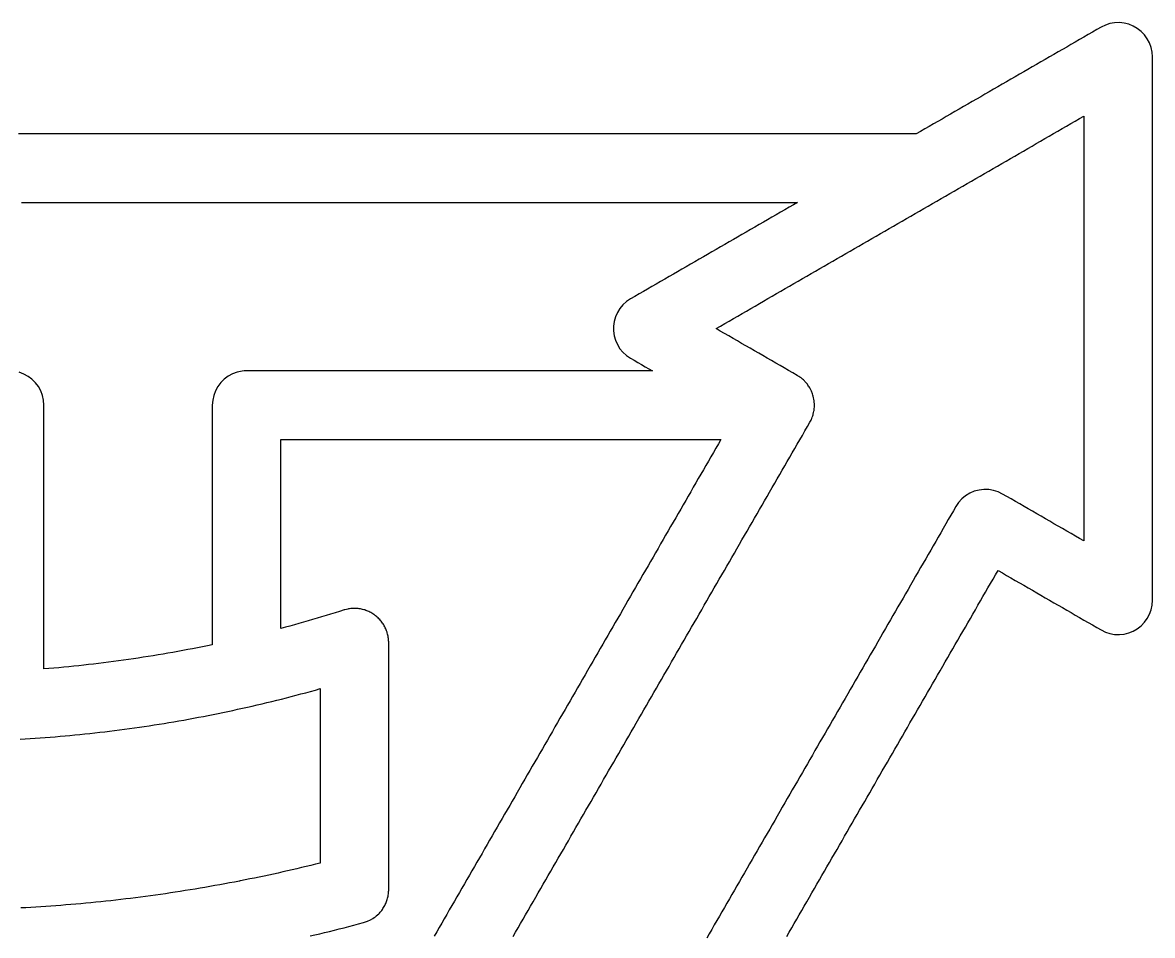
# Model space of a CAD drawing. Header units: millimetres. Extents: x 0 to 84.1, y 0 to 80.1.
# Drawn here: x 39.3 to 84.09, y 43.91 to 80.09 of the extents above; entities that cross this region are included whole.
import ezdxf

# ---------------------------------------------------------------- set-up
doc = ezdxf.new("R2010")
doc.units = ezdxf.units.MM

msp = doc.modelspace()

# ---------------------------------------------------------------- linework, layer by layer
at = {"layer": 'LOGO'}
for points in [[(69.5918, 43.8616), (69.6915, 44.0343), (69.7912, 44.2071), (69.891, 44.3798), (69.9907, 44.5526), (70.0905, 44.7253), (70.1902, 44.8981), (70.2899, 45.0708), (70.3897, 45.2435), (70.4894, 45.4163), (70.5891, 45.589), (70.6889, 45.7618), (70.7886, 45.9345), (70.8883, 46.1073), (70.9881, 46.28), (71.0878, 46.4528), (71.1876, 46.6255), (71.2873, 46.7983), (71.387, 46.971), (71.4868, 47.1438), (71.5865, 47.3165), (71.6862, 47.4892), (71.786, 47.662), (71.8857, 47.8347), (71.9855, 48.0075), (72.0852, 48.1802), (72.1849, 48.353), (72.2847, 48.5257), (72.3844, 48.6985), (72.4841, 48.8712), (72.5839, 49.044), (72.6836, 49.2167), (72.7834, 49.3895), (72.8831, 49.5622), (72.9828, 49.735), (73.0826, 49.9077), (73.1823, 50.0804), (73.282, 50.2532), (73.3818, 50.4259), (73.4815, 50.5987), (73.5812, 50.7714), (73.681, 50.9442), (73.7807, 51.1169), (73.8805, 51.2897), (73.9802, 51.4624), (74.0799, 51.6352), (74.1797, 51.8079), (74.2794, 51.9807), (74.3791, 52.1534), (74.4789, 52.3261), (74.5786, 52.4989), (74.6784, 52.6716), (74.7781, 52.8444), (74.8778, 53.0171), (74.9776, 53.1899), (75.0773, 53.3626), (75.177, 53.5354), (75.2768, 53.7081), (75.3765, 53.8809), (75.4763, 54.0536), (75.576, 54.2264), (75.6757, 54.3991), (75.7755, 54.5719), (75.8752, 54.7446), (75.9749, 54.9173), (76.0747, 55.0901), (76.1744, 55.2628), (76.2742, 55.4356), (76.3739, 55.6083), (76.4736, 55.7811), (76.5734, 55.9538), (76.6731, 56.1266), (76.7728, 56.2993), (76.8726, 56.4721), (76.9723, 56.6448), (77.072, 56.8176), (77.1718, 56.9903), (77.2715, 57.163), (77.3713, 57.3358), (77.471, 57.5085), (77.5707, 57.6813), (77.6705, 57.854), (77.7702, 58.0268), (77.8699, 58.1995), (77.9697, 58.3723), (78.1398, 58.274), (78.31, 58.1758), (78.4801, 58.0775), (78.6503, 57.9793), (78.8204, 57.8811), (78.9906, 57.7828), (79.1607, 57.6846), (79.3309, 57.5863), (79.501, 57.4881), (79.6712, 57.3898), (79.8413, 57.2916), (80.0115, 57.1934), (80.1816, 57.0951), (80.3518, 56.9969), (80.5219, 56.8986), (80.6921, 56.8004), (80.8622, 56.7022), (81.0324, 56.6039), (81.2026, 56.5057), (81.3727, 56.4074), (81.5429, 56.3092), (81.713, 56.2109), (81.8832, 56.1127), (82.0533, 56.0145), (82.2235, 55.9315), (82.4035, 55.873), (82.5899, 55.8402), (82.7791, 55.8336), (82.9674, 55.8534), (83.1511, 55.8992), (83.3266, 55.9701), (83.4905, 56.0647), (83.6397, 56.1813), (83.7712, 56.3174), (83.8825, 56.4706), (83.9714, 56.6377), (84.0362, 56.8156), (84.0756, 57.0008), (84.0888, 57.1896), (84.0888, 57.389), (84.0888, 57.5885), (84.0888, 57.7879), (84.0888, 57.9874), (84.0888, 58.1868), (84.0888, 58.3863), (84.0888, 58.5857), (84.0888, 58.7852), (84.0888, 58.9846), (84.0888, 59.1841), (84.0888, 59.3835), (84.0888, 59.583), (84.0888, 59.7824), (84.0888, 59.9819), (84.0888, 60.1813), (84.0888, 60.3808), (84.0888, 60.5803), (84.0888, 60.7797), (84.0888, 60.9792), (84.0888, 61.1786), (84.0888, 61.3781), (84.0888, 61.5775), (84.0888, 61.777), (84.0888, 61.9764), (84.0888, 62.1759), (84.0888, 62.3753), (84.0888, 62.5748), (84.0888, 62.7742), (84.0888, 62.9737), (84.0888, 63.1731), (84.0888, 63.3726), (84.0888, 63.572), (84.0888, 63.7715), (84.0888, 63.9709), (84.0888, 64.1704), (84.0888, 64.3698), (84.0888, 64.5693), (84.0888, 64.7687), (84.0888, 64.9682), (84.0888, 65.1676), (84.0888, 65.3671), (84.0888, 65.5665), (84.0888, 65.766), (84.0888, 65.9654), (84.0888, 66.1649), (84.0888, 66.3643), (84.0888, 66.5638), (84.0888, 66.7632), (84.0888, 66.9627), (84.0888, 67.1621), (84.0888, 67.3616), (84.0888, 67.561), (84.0888, 67.7605), (84.0888, 67.9599), (84.0888, 68.1594), (84.0888, 68.3588), (84.0888, 68.5583), (84.0888, 68.7577), (84.0888, 68.9572), (84.0888, 69.1566), (84.0888, 69.3561), (84.0888, 69.5555), (84.0888, 69.755), (84.0888, 69.9544), (84.0888, 70.1539), (84.0888, 70.3533), (84.0888, 70.5528), (84.0888, 70.7522), (84.0888, 70.9517), (84.0888, 71.1511), (84.0888, 71.3506), (84.0888, 71.55), (84.0888, 71.7495), (84.0888, 71.9489), (84.0888, 72.1484), (84.0888, 72.3478), (84.0888, 72.5473), (84.0888, 72.7467), (84.0888, 72.9462), (84.0888, 73.1456), (84.0888, 73.3451), (84.0888, 73.5445), (84.0888, 73.744), (84.0888, 73.9434), (84.0888, 74.1429), (84.0888, 74.3423), (84.0888, 74.5418), (84.0888, 74.7412), (84.0888, 74.9407), (84.0888, 75.1401), (84.0888, 75.3396), (84.0888, 75.539), (84.0888, 75.7385), (84.0888, 75.9379), (84.0888, 76.1374), (84.0888, 76.3368), (84.0888, 76.5363), (84.0888, 76.7357), (84.0888, 76.9352), (84.0888, 77.1346), (84.0888, 77.3341), (84.0888, 77.5335), (84.0888, 77.733), (84.0888, 77.9324), (84.0888, 78.1319), (84.0888, 78.3313), (84.0888, 78.5308), (84.0888, 78.7302), (84.0756, 78.9191), (84.0362, 79.1043), (83.9715, 79.2822), (83.8826, 79.4493), (83.7713, 79.6025), (83.6398, 79.7387), (83.4906, 79.8552), (83.3267, 79.9499), (83.1512, 80.0208), (82.9675, 80.0666), (82.8736, 80.0798), (82.7791, 80.0864), (82.5899, 80.0798), (82.4035, 80.0469), (82.2234, 79.9884), (82.0533, 79.9054), (81.8829, 79.807), (81.7125, 79.7086), (81.5421, 79.6102), (81.3717, 79.5118), (81.2013, 79.4135), (81.0309, 79.3151), (80.8605, 79.2167), (80.6901, 79.1183), (80.5197, 79.0199), (80.3493, 78.9216), (80.1789, 78.8232), (80.0085, 78.7248), (79.8381, 78.6264), (79.6677, 78.528), (79.4973, 78.4297), (79.327, 78.3313), (79.1566, 78.2329), (78.9862, 78.1345), (78.8158, 78.0361), (78.6454, 77.9377), (78.475, 77.8394), (78.3046, 77.741), (78.1342, 77.6426), (77.9638, 77.5442), (77.7934, 77.4458), (77.623, 77.3475), (77.4526, 77.2491), (77.2822, 77.1507), (77.1118, 77.0523), (76.9414, 76.9539), (76.771, 76.8555), (76.6006, 76.7572), (76.4302, 76.6588), (76.2598, 76.5604), (76.0894, 76.462), (75.919, 76.3636), (75.7486, 76.2653), (75.5782, 76.1669), (75.4078, 76.0685), (75.2374, 75.9701), (75.067, 75.8717), (74.8966, 75.7733), (74.7262, 75.675), (74.5263, 75.675), (74.3264, 75.675), (74.1265, 75.675), (73.9266, 75.675), (73.7266, 75.675), (73.5267, 75.675), (73.3268, 75.675), (73.1269, 75.675), (72.927, 75.675), (72.727, 75.675), (72.5271, 75.675), (72.3272, 75.675), (72.1273, 75.675), (71.9274, 75.675), (71.7274, 75.675), (71.5275, 75.675), (71.3276, 75.675), (71.1277, 75.675), (70.9278, 75.675), (70.7279, 75.675), (70.5279, 75.675), (70.328, 75.675), (70.1281, 75.675), (69.9282, 75.675), (69.7283, 75.675), (69.5283, 75.675), (69.3284, 75.675), (69.1285, 75.675), (68.9286, 75.675), (68.7287, 75.675), (68.5287, 75.675), (68.3288, 75.675), (68.1289, 75.675), (67.929, 75.675), (67.7291, 75.675), (67.5292, 75.675), (67.3292, 75.675), (67.1293, 75.675), (66.9294, 75.675), (66.7295, 75.675), (66.5296, 75.675), (66.3296, 75.675), (66.1297, 75.675), (65.9298, 75.675), (65.7299, 75.675), (65.53, 75.675), (65.33, 75.675), (65.1301, 75.675), (64.9302, 75.675), (64.7303, 75.675), (64.5304, 75.675), (64.3305, 75.675), (64.1305, 75.675), (63.9306, 75.675), (63.7307, 75.675), (63.5308, 75.675), (63.3309, 75.675), (63.1309, 75.675), (62.931, 75.675), (62.7311, 75.675), (62.5312, 75.675), (62.3313, 75.675), (62.1313, 75.675), (61.9314, 75.675), (61.7315, 75.675), (61.5316, 75.675), (61.3317, 75.675), (61.1317, 75.675), (60.9318, 75.675), (60.7319, 75.675), (60.532, 75.675), (60.3321, 75.675), (60.1322, 75.675), (59.9322, 75.675), (59.7323, 75.675), (59.5324, 75.675), (59.3325, 75.675), (59.1326, 75.675), (58.9326, 75.675), (58.7327, 75.675), (58.5328, 75.675), (58.3329, 75.675), (58.133, 75.675), (57.933, 75.675), (57.7331, 75.675), (57.5332, 75.675), (57.3333, 75.675), (57.1334, 75.675), (56.9335, 75.675), (56.7335, 75.675), (56.5336, 75.675), (56.3337, 75.675), (56.1338, 75.675), (55.9339, 75.675), (55.7339, 75.675), (55.534, 75.675), (55.3341, 75.675), (55.1342, 75.675), (54.9343, 75.675), (54.7343, 75.675), (54.5344, 75.675), (54.3345, 75.675), (54.1346, 75.675), (53.9347, 75.675), (53.7348, 75.675), (53.5348, 75.675), (53.3349, 75.675), (53.135, 75.675), (52.9351, 75.675), (52.7352, 75.675), (52.5352, 75.675), (52.3353, 75.675), (52.1354, 75.675), (51.9355, 75.675), (51.7356, 75.675), (51.5356, 75.675), (51.3357, 75.675), (51.1358, 75.675), (50.9359, 75.675), (50.736, 75.675), (50.536, 75.675), (50.3361, 75.675), (50.1362, 75.675), (49.9363, 75.675), (49.7364, 75.675), (49.5365, 75.675), (49.3365, 75.675), (49.1366, 75.675), (48.9367, 75.675), (48.7368, 75.675), (48.5369, 75.675), (48.3369, 75.675), (48.137, 75.675), (47.9371, 75.675), (47.7372, 75.675), (47.5373, 75.675), (47.3373, 75.675), (47.1374, 75.675), (46.9375, 75.675), (46.7376, 75.675), (46.5377, 75.675), (46.3378, 75.675), (46.1378, 75.675), (45.9379, 75.675), (45.738, 75.675), (45.5381, 75.675), (45.3382, 75.675), (45.1382, 75.675), (44.9383, 75.675), (44.7384, 75.675), (44.5385, 75.675), (44.3386, 75.675), (44.1386, 75.675), (43.9387, 75.675), (43.7388, 75.675), (43.5389, 75.675), (43.339, 75.675), (43.1391, 75.675), (42.9391, 75.675), (42.7392, 75.675), (42.5393, 75.675), (42.3394, 75.675), (42.1395, 75.675), (41.9395, 75.675), (41.7396, 75.675), (41.5397, 75.675), (41.3398, 75.675), (41.1399, 75.675), (40.9399, 75.675), (40.74, 75.675), (40.5401, 75.675), (40.3402, 75.675), (40.1403, 75.675), (39.9404, 75.675), (39.7404, 75.675), (39.5405, 75.675), (39.3406, 75.675), (39.1407, 75.675)], [(58.7431, 43.8616), (58.8428, 44.0343), (58.9426, 44.2071), (59.0423, 44.3798), (59.142, 44.5525), (59.2418, 44.7253), (59.3415, 44.898), (59.4412, 45.0708), (59.5409, 45.2435), (59.6407, 45.4162), (59.7404, 45.589), (59.8401, 45.7617), (59.9399, 45.9345), (60.0396, 46.1072), (60.1393, 46.2799), (60.2391, 46.4527), (60.3388, 46.6254), (60.4385, 46.7982), (60.5383, 46.9709), (60.638, 47.1436), (60.7377, 47.3164), (60.8374, 47.4891), (60.9372, 47.6619), (61.0369, 47.8346), (61.1366, 48.0073), (61.2364, 48.1801), (61.3361, 48.3528), (61.4358, 48.5256), (61.5356, 48.6983), (61.6353, 48.871), (61.735, 49.0438), (61.8348, 49.2165), (61.9345, 49.3893), (62.0342, 49.562), (62.1339, 49.7347), (62.2337, 49.9075), (62.3334, 50.0802), (62.4331, 50.253), (62.5329, 50.4257), (62.6326, 50.5984), (62.7323, 50.7712), (62.8321, 50.9439), (62.9318, 51.1167), (63.0315, 51.2894), (63.1313, 51.4621), (63.231, 51.6349), (63.3307, 51.8076), (63.4304, 51.9804), (63.5302, 52.1531), (63.6299, 52.3258), (63.7296, 52.4986), (63.8294, 52.6713), (63.9291, 52.8441), (64.0288, 53.0168), (64.1286, 53.1895), (64.2283, 53.3623), (64.328, 53.535), (64.4277, 53.7078), (64.5275, 53.8805), (64.6272, 54.0532), (64.7269, 54.226), (64.8267, 54.3987), (64.9264, 54.5715), (65.0261, 54.7442), (65.1259, 54.9169), (65.2256, 55.0897), (65.3253, 55.2624), (65.4251, 55.4352), (65.5248, 55.6079), (65.6245, 55.7806), (65.7242, 55.9534), (65.824, 56.1261), (65.9237, 56.2989), (66.0234, 56.4716), (66.1232, 56.6443), (66.2229, 56.8171), (66.3226, 56.9898), (66.4224, 57.1626), (66.5221, 57.3353), (66.6218, 57.508), (66.7216, 57.6808), (66.8213, 57.8535), (66.921, 58.0263), (67.0207, 58.199), (67.1205, 58.3717), (67.2202, 58.5445), (67.3199, 58.7172), (67.4197, 58.89), (67.5194, 59.0627), (67.6191, 59.2354), (67.7189, 59.4082), (67.8186, 59.5809), (67.9183, 59.7537), (68.018, 59.9264), (68.1178, 60.0991), (68.2175, 60.2719), (68.3172, 60.4446), (68.417, 60.6174), (68.5167, 60.7901), (68.6164, 60.9628), (68.7162, 61.1356), (68.8159, 61.3083), (68.9156, 61.4811), (69.0154, 61.6538), (69.1151, 61.8265), (69.2148, 61.9993), (69.3145, 62.172), (69.4143, 62.3448), (69.514, 62.5175), (69.6137, 62.6902), (69.7135, 62.863), (69.8132, 63.0357), (69.9129, 63.2085), (70.0127, 63.3812), (70.1124, 63.5539), (70.2121, 63.7267), (70.3119, 63.8994), (70.4116, 64.0722), (70.5113, 64.2449), (70.5341, 64.289), (70.5554, 64.334), (70.572, 64.3669), (70.5878, 64.4003), (70.6066, 64.4514), (70.6234, 64.5032), (70.6352, 64.5362), (70.6461, 64.5695), (70.6596, 64.6295), (70.6703, 64.6902), (70.676, 64.7173), (70.6811, 64.7446), (70.6851, 64.791), (70.6875, 64.8376), (70.691, 64.8804), (70.6932, 64.9234), (70.6815, 65.1005), (70.6469, 65.2745), (70.6469, 65.2746), (70.6469, 65.2747), (70.632, 65.3211), (70.6155, 65.367), (70.6027, 65.4061), (70.5888, 65.4447), (70.5735, 65.4768), (70.5574, 65.5085), (70.5345, 65.5569), (70.5097, 65.6043), (70.4842, 65.6439), (70.4573, 65.6826), (70.4347, 65.7173), (70.411, 65.7513), (70.376, 65.7928), (70.3394, 65.8329), (70.3167, 65.8591), (70.2934, 65.8847), (70.2533, 65.9213), (70.2118, 65.9562), (70.1858, 65.9794), (70.1592, 66.0019), (70.1178, 66.0307), (70.0754, 66.058), (70.0453, 66.0787), (70.0147, 66.0985), (70.0098, 66.1014), (70.0049, 66.1042), (70.0046, 66.1043), (70.0043, 66.1044), (69.8352, 66.2021), (69.6661, 66.2998), (69.4969, 66.3974), (69.3278, 66.4951), (69.1587, 66.5927), (68.9896, 66.6904), (68.8205, 66.788), (68.6514, 66.8857), (68.4823, 66.9834), (68.3132, 67.081), (68.1441, 67.1787), (67.975, 67.2763), (67.8059, 67.374), (67.6367, 67.4716), (67.4676, 67.5693), (67.2985, 67.6669), (67.1294, 67.7646), (66.9603, 67.8623), (66.7912, 67.9599), (66.9628, 68.059), (67.1343, 68.158), (67.3059, 68.2571), (67.4775, 68.3562), (67.6491, 68.4552), (67.8206, 68.5543), (67.9922, 68.6533), (68.1638, 68.7524), (68.3353, 68.8515), (68.5069, 68.9505), (68.6785, 69.0496), (68.8501, 69.1486), (69.0216, 69.2477), (69.1932, 69.3467), (69.3648, 69.4458), (69.5364, 69.5449), (69.7079, 69.6439), (69.8795, 69.743), (70.0511, 69.842), (70.2226, 69.9411), (70.3942, 70.0402), (70.5658, 70.1392), (70.7374, 70.2383), (70.9089, 70.3373), (71.0805, 70.4364), (71.2521, 70.5355), (71.4236, 70.6345), (71.5952, 70.7336), (71.7668, 70.8326), (71.9384, 70.9317), (72.1099, 71.0308), (72.2815, 71.1298), (72.4531, 71.2289), (72.6246, 71.3279), (72.7962, 71.427), (72.9678, 71.5261), (73.1394, 71.6251), (73.3109, 71.7242), (73.4825, 71.8232), (73.6541, 71.9223), (73.8256, 72.0214), (73.9972, 72.1204), (74.1688, 72.2195), (74.3404, 72.3185), (74.5119, 72.4176), (74.6835, 72.5166), (74.8551, 72.6157), (75.0267, 72.7148), (75.1982, 72.8138), (75.3698, 72.9129), (75.5414, 73.0119), (75.7129, 73.111), (75.8845, 73.2101), (76.0561, 73.3091), (76.2277, 73.4082), (76.3992, 73.5072), (76.5708, 73.6063), (76.7424, 73.7054), (76.9139, 73.8044), (77.0855, 73.9035), (77.2571, 74.0025), (77.4287, 74.1016), (77.6002, 74.2007), (77.7718, 74.2997), (77.9434, 74.3988), (78.1149, 74.4978), (78.2865, 74.5969), (78.4581, 74.696), (78.6297, 74.795), (78.8012, 74.8941), (78.9728, 74.9931), (79.1444, 75.0922), (79.3159, 75.1913), (79.4875, 75.2903), (79.6591, 75.3894), (79.8307, 75.4884), (80.0022, 75.5875), (80.1738, 75.6865), (80.3454, 75.7856), (80.5169, 75.8847), (80.6885, 75.9837), (80.8601, 76.0828), (81.0317, 76.1818), (81.2032, 76.2809), (81.3748, 76.38), (81.3748, 76.1818), (81.3748, 75.9837), (81.3748, 75.7856), (81.3748, 75.5875), (81.3748, 75.3894), (81.3748, 75.1913), (81.3748, 74.9932), (81.3748, 74.795), (81.3748, 74.5969), (81.3748, 74.3988), (81.3748, 74.2007), (81.3748, 74.0026), (81.3748, 73.8045), (81.3748, 73.6063), (81.3748, 73.4082), (81.3748, 73.2101), (81.3748, 73.012), (81.3748, 72.8139), (81.3748, 72.6158), (81.3748, 72.4176), (81.3748, 72.2195), (81.3748, 72.0214), (81.3748, 71.8233), (81.3748, 71.6252), (81.3748, 71.4271), (81.3748, 71.2289), (81.3748, 71.0308), (81.3748, 70.8327), (81.3748, 70.6346), (81.3748, 70.4365), (81.3748, 70.2384), (81.3748, 70.0402), (81.3748, 69.8421), (81.3748, 69.644), (81.3748, 69.4459), (81.3748, 69.2478), (81.3748, 69.0497), (81.3748, 68.8515), (81.3748, 68.6534), (81.3748, 68.4553), (81.3748, 68.2572), (81.3748, 68.0591), (81.3748, 67.861), (81.3748, 67.6628), (81.3748, 67.4647), (81.3748, 67.2666), (81.3748, 67.0685), (81.3748, 66.8704), (81.3748, 66.6723), (81.3748, 66.4741), (81.3748, 66.276), (81.3748, 66.0779), (81.3748, 65.8798), (81.3748, 65.6817), (81.3748, 65.4836), (81.3748, 65.2854), (81.3748, 65.0873), (81.3748, 64.8892), (81.3748, 64.6911), (81.3748, 64.493), (81.3748, 64.2949), (81.3748, 64.0967), (81.3748, 63.8986), (81.3748, 63.7005), (81.3748, 63.5024), (81.3748, 63.3043), (81.3748, 63.1062), (81.3748, 62.9081), (81.3748, 62.7099), (81.3748, 62.5118), (81.3748, 62.3137), (81.3748, 62.1156), (81.3748, 61.9175), (81.3748, 61.7194), (81.3748, 61.5212), (81.3748, 61.3231), (81.3748, 61.125), (81.3748, 60.9269), (81.3748, 60.7288), (81.3748, 60.5307), (81.3748, 60.3325), (81.3748, 60.1344), (81.3748, 59.9363), (81.3748, 59.7382), (81.3748, 59.5401), (81.2052, 59.638), (81.0355, 59.736), (80.8659, 59.8339), (80.6962, 59.9319), (80.5266, 60.0299), (80.3569, 60.1278), (80.1873, 60.2258), (80.0176, 60.3237), (79.848, 60.4217), (79.6784, 60.5196), (79.5087, 60.6176), (79.3391, 60.7156), (79.1694, 60.8135), (78.9998, 60.9115), (78.8301, 61.0094), (78.6605, 61.1074), (78.4908, 61.2053), (78.3212, 61.3033), (78.1515, 61.4012), (77.9774, 61.4859), (77.7929, 61.5448), (77.602, 61.5769), (77.4084, 61.5815), (77.2162, 61.5586), (77.0291, 61.5085), (76.8512, 61.4323), (76.6858, 61.3315), (76.5365, 61.2082), (76.4062, 61.065), (76.2977, 60.9046), (76.198, 60.7319), (76.0982, 60.5591), (75.9985, 60.3863), (75.8987, 60.2136), (75.799, 60.0408), (75.6992, 59.8681), (75.5995, 59.6953), (75.4998, 59.5225), (75.4, 59.3498), (75.3003, 59.177), (75.2005, 59.0043), (75.1008, 58.8315), (75.001, 58.6588), (74.9013, 58.486), (74.8016, 58.3132), (74.7018, 58.1405), (74.6021, 57.9677), (74.5023, 57.795), (74.4026, 57.6222), (74.3028, 57.4494), (74.2031, 57.2767), (74.1034, 57.1039), (74.0036, 56.9312), (73.9039, 56.7584), (73.8041, 56.5857), (73.7044, 56.4129), (73.6046, 56.2401), (73.5049, 56.0674), (73.4052, 55.8946), (73.3054, 55.7219), (73.2057, 55.5491), (73.1059, 55.3764), (73.0062, 55.2036), (72.9064, 55.0308), (72.8067, 54.8581), (72.707, 54.6853), (72.6072, 54.5126), (72.5075, 54.3398), (72.4077, 54.167), (72.308, 53.9943), (72.2083, 53.8215), (72.1085, 53.6488), (72.0088, 53.476), (71.909, 53.3033), (71.8093, 53.1305), (71.7095, 52.9577), (71.6098, 52.785), (71.5101, 52.6122), (71.4103, 52.4395), (71.3106, 52.2667), (71.2108, 52.094), (71.1111, 51.9212), (71.0113, 51.7484), (70.9116, 51.5757), (70.8119, 51.4029), (70.7121, 51.2302), (70.6124, 51.0574), (70.5126, 50.8846), (70.4129, 50.7119), (70.3131, 50.5391), (70.2134, 50.3664), (70.1137, 50.1936), (70.0139, 50.0209), (69.9142, 49.8481), (69.8144, 49.6753), (69.7147, 49.5026), (69.6149, 49.3298), (69.5152, 49.1571), (69.4155, 48.9843), (69.3157, 48.8116), (69.216, 48.6388), (69.1162, 48.466), (69.0165, 48.2933), (68.9167, 48.1205), (68.817, 47.9478), (68.7173, 47.775), (68.6175, 47.6022), (68.5178, 47.4295), (68.418, 47.2567), (68.3183, 47.084), (68.2185, 46.9112), (68.1188, 46.7385), (68.0191, 46.5657), (67.9193, 46.3929), (67.8196, 46.2202), (67.7198, 46.0474), (67.6201, 45.8747), (67.5203, 45.7019), (67.4206, 45.5292), (67.3209, 45.3564), (67.2211, 45.1836), (67.1214, 45.0109), (67.0216, 44.8381), (66.9219, 44.6654), (66.8221, 44.4926), (66.7224, 44.3198), (66.6227, 44.1471), (66.5229, 43.9743), (66.4232, 43.8016)], [(39.263, 72.961), (39.4627, 72.961), (39.6625, 72.961), (39.8622, 72.961), (40.062, 72.961), (40.2617, 72.961), (40.4615, 72.961), (40.6613, 72.961), (40.861, 72.961), (41.0608, 72.961), (41.2605, 72.961), (41.4603, 72.961), (41.66, 72.961), (41.8598, 72.961), (42.0596, 72.961), (42.2593, 72.961), (42.4591, 72.961), (42.6588, 72.961), (42.8586, 72.961), (43.0583, 72.961), (43.2581, 72.961), (43.4579, 72.961), (43.6576, 72.961), (43.8574, 72.961), (44.0571, 72.961), (44.2569, 72.961), (44.4566, 72.961), (44.6564, 72.961), (44.8561, 72.961), (45.0559, 72.961), (45.2557, 72.961), (45.4554, 72.961), (45.6552, 72.961), (45.8549, 72.961), (46.0547, 72.961), (46.2544, 72.961), (46.4542, 72.961), (46.654, 72.961), (46.8537, 72.961), (47.0535, 72.961), (47.2532, 72.961), (47.453, 72.961), (47.6527, 72.961), (47.8525, 72.961), (48.0523, 72.961), (48.252, 72.961), (48.4518, 72.961), (48.6515, 72.961), (48.8513, 72.961), (49.051, 72.961), (49.2508, 72.961), (49.4505, 72.961), (49.6503, 72.961), (49.8501, 72.961), (50.0498, 72.961), (50.2496, 72.961), (50.4493, 72.961), (50.6491, 72.961), (50.8488, 72.961), (51.0486, 72.961), (51.2484, 72.961), (51.4481, 72.961), (51.6479, 72.961), (51.8476, 72.961), (52.0474, 72.961), (52.2471, 72.961), (52.4469, 72.961), (52.6467, 72.961), (52.8464, 72.961), (53.0462, 72.961), (53.2459, 72.961), (53.4457, 72.961), (53.6454, 72.961), (53.8452, 72.961), (54.045, 72.961), (54.2447, 72.961), (54.4445, 72.961), (54.6442, 72.961), (54.844, 72.961), (55.0437, 72.961), (55.2435, 72.961), (55.4432, 72.961), (55.643, 72.961), (55.8428, 72.961), (56.0425, 72.961), (56.2423, 72.961), (56.442, 72.961), (56.6418, 72.961), (56.8415, 72.961), (57.0413, 72.961), (57.2411, 72.961), (57.4408, 72.961), (57.6406, 72.961), (57.8403, 72.961), (58.0401, 72.961), (58.2398, 72.961), (58.4396, 72.961), (58.6394, 72.961), (58.8391, 72.961), (59.0389, 72.961), (59.2386, 72.961), (59.4384, 72.961), (59.6381, 72.961), (59.8379, 72.961), (60.0376, 72.961), (60.2374, 72.961), (60.4372, 72.961), (60.6369, 72.961), (60.8367, 72.961), (61.0364, 72.961), (61.2362, 72.961), (61.4359, 72.961), (61.6357, 72.961), (61.8355, 72.961), (62.0352, 72.961), (62.235, 72.961), (62.4347, 72.961), (62.6345, 72.961), (62.8342, 72.961), (63.034, 72.961), (63.2338, 72.961), (63.4335, 72.961), (63.6333, 72.961), (63.833, 72.961), (64.0328, 72.961), (64.2325, 72.961), (64.4323, 72.961), (64.6321, 72.961), (64.8318, 72.961), (65.0316, 72.961), (65.2313, 72.961), (65.4311, 72.961), (65.6308, 72.961), (65.8306, 72.961), (66.0303, 72.961), (66.2301, 72.961), (66.4299, 72.961), (66.6296, 72.961), (66.8294, 72.961), (67.0291, 72.961), (67.2289, 72.961), (67.4286, 72.961), (67.6284, 72.961), (67.8282, 72.961), (68.0279, 72.961), (68.2277, 72.961), (68.4274, 72.961), (68.6272, 72.961), (68.8269, 72.961), (69.0267, 72.961), (69.2265, 72.961), (69.4262, 72.961), (69.626, 72.961), (69.8257, 72.961), (70.0255, 72.961), (69.8556, 72.8629), (69.6857, 72.7648), (69.5157, 72.6667), (69.3458, 72.5686), (69.1759, 72.4705), (69.006, 72.3724), (68.8361, 72.2743), (68.6662, 72.1762), (68.4963, 72.0781), (68.3264, 71.98), (68.1565, 71.8819), (67.9865, 71.7838), (67.8166, 71.6857), (67.6467, 71.5876), (67.4768, 71.4895), (67.3069, 71.3914), (67.137, 71.2933), (66.9671, 71.1952), (66.7972, 71.0971), (66.6272, 70.999), (66.4573, 70.9009), (66.2874, 70.8028), (66.1175, 70.7047), (65.9476, 70.6066), (65.7777, 70.5085), (65.6078, 70.4104), (65.4379, 70.3123), (65.268, 70.2142), (65.098, 70.1161), (64.9281, 70.018), (64.7582, 69.9199), (64.5883, 69.8218), (64.4184, 69.7237), (64.2485, 69.6256), (64.0786, 69.5275), (63.9087, 69.4294), (63.7387, 69.3313), (63.5688, 69.2332), (63.3989, 69.1351), (63.242, 69.0292), (63.1014, 68.9025), (62.9797, 68.7575), (62.8794, 68.597), (62.8024, 68.424), (62.7502, 68.2421), (62.7239, 68.0546), (62.7238, 67.8653), (62.7502, 67.6779), (62.8023, 67.4959), (62.8793, 67.323), (62.9796, 67.1624), (63.1012, 67.0174), (63.2418, 66.8907), (63.3987, 66.7848), (63.5443, 66.7007), (63.6899, 66.6166), (63.8355, 66.5326), (63.9811, 66.4485), (64.1267, 66.3645), (64.2723, 66.2804), (64.0736, 66.2804), (63.875, 66.2804), (63.6763, 66.2804), (63.4776, 66.2804), (63.2789, 66.2804), (63.0803, 66.2804), (62.8816, 66.2804), (62.6829, 66.2804), (62.4842, 66.2804), (62.2856, 66.2804), (62.0869, 66.2804), (61.8882, 66.2804), (61.6895, 66.2804), (61.4909, 66.2804), (61.2922, 66.2804), (61.0935, 66.2804), (60.8948, 66.2804), (60.6962, 66.2804), (60.4975, 66.2804), (60.2988, 66.2804), (60.1001, 66.2804), (59.9015, 66.2804), (59.7028, 66.2804), (59.5041, 66.2804), (59.3054, 66.2804), (59.1068, 66.2804), (58.9081, 66.2804), (58.7094, 66.2804), (58.5107, 66.2804), (58.3121, 66.2804), (58.1134, 66.2804), (57.9147, 66.2804), (57.716, 66.2804), (57.5174, 66.2804), (57.3187, 66.2804), (57.12, 66.2804), (56.9213, 66.2804), (56.7227, 66.2804), (56.524, 66.2804), (56.3253, 66.2804), (56.1266, 66.2804), (55.928, 66.2804), (55.7293, 66.2804), (55.5306, 66.2804), (55.3319, 66.2804), (55.1333, 66.2804), (54.9346, 66.2804), (54.7359, 66.2804), (54.5372, 66.2804), (54.3386, 66.2804), (54.1399, 66.2804), (53.9412, 66.2804), (53.7425, 66.2804), (53.5439, 66.2804), (53.3452, 66.2804), (53.1465, 66.2804), (52.9478, 66.2804), (52.7492, 66.2804), (52.5505, 66.2804), (52.3518, 66.2804), (52.1531, 66.2804), (51.9545, 66.2804), (51.7558, 66.2804), (51.5571, 66.2804), (51.3584, 66.2804), (51.1598, 66.2804), (50.9611, 66.2804), (50.7624, 66.2804), (50.5637, 66.2804), (50.3651, 66.2804), (50.1664, 66.2804), (49.9677, 66.2804), (49.769, 66.2804), (49.5704, 66.2804), (49.3717, 66.2804), (49.173, 66.2804), (48.9743, 66.2804), (48.7757, 66.2804), (48.577, 66.2804), (48.3783, 66.2804), (48.1796, 66.2804), (48.0909, 66.2775), (48.0025, 66.2688), (47.8113, 66.2294), (47.6277, 66.1631), (47.4555, 66.071), (47.2983, 65.9552), (47.1594, 65.8181), (47.0416, 65.6625), (46.9473, 65.4915), (46.8785, 65.3088), (46.8367, 65.1181), (46.8226, 64.9234), (46.8226, 64.7256), (46.8226, 64.5278), (46.8226, 64.3299), (46.8226, 64.1321), (46.8226, 63.9343), (46.8226, 63.7365), (46.8226, 63.5387), (46.8226, 63.3409), (46.8226, 63.143), (46.8226, 62.9452), (46.8226, 62.7474), (46.8226, 62.5496), (46.8226, 62.3518), (46.8226, 62.1539), (46.8226, 61.9561), (46.8226, 61.7583), (46.8226, 61.5605), (46.8226, 61.3627), (46.8226, 61.1648), (46.8226, 60.967), (46.8226, 60.7692), (46.8226, 60.5714), (46.8226, 60.3736), (46.8226, 60.1758), (46.8226, 59.9779), (46.8226, 59.7801), (46.8226, 59.5823), (46.8226, 59.3845), (46.8226, 59.1867), (46.8226, 58.9888), (46.8226, 58.791), (46.8226, 58.5932), (46.8226, 58.3954), (46.8226, 58.1976), (46.8226, 57.9998), (46.8226, 57.8019), (46.8226, 57.6041), (46.8226, 57.4063), (46.8226, 57.2085), (46.8226, 57.0107), (46.8226, 56.8128), (46.8226, 56.615), (46.8226, 56.4172), (46.8226, 56.2194), (46.8226, 56.0216), (46.8226, 55.8237), (46.8226, 55.6259), (46.8226, 55.4281), (46.6278, 55.3877), (46.4328, 55.3479), (46.2377, 55.309), (46.0425, 55.2707), (45.8472, 55.2332), (45.6517, 55.1964), (45.4562, 55.1604), (45.2605, 55.1251), (45.0647, 55.0906), (44.8689, 55.0568), (44.6729, 55.0237), (44.4768, 54.9914), (44.2806, 54.9598), (44.0844, 54.929), (43.888, 54.8989), (43.6915, 54.8695), (43.495, 54.8409), (43.2984, 54.813), (43.1016, 54.7859), (42.9048, 54.7595), (42.708, 54.7338), (42.511, 54.7089), (42.314, 54.6847), (42.1168, 54.6613), (41.9197, 54.6386), (41.7224, 54.6166), (41.5251, 54.5954), (41.3277, 54.5749), (41.1302, 54.5552), (40.9327, 54.5362), (40.7351, 54.518), (40.5375, 54.5004), (40.3398, 54.4837), (40.1421, 54.4677), (40.1421, 54.6649), (40.1421, 54.8622), (40.1421, 55.0595), (40.1421, 55.2568), (40.1421, 55.454), (40.1421, 55.6513), (40.1421, 55.8486), (40.1421, 56.0459), (40.1421, 56.2432), (40.1421, 56.4404), (40.1421, 56.6377), (40.1421, 56.835), (40.1421, 57.0323), (40.1421, 57.2295), (40.1421, 57.4268), (40.1421, 57.6241), (40.1421, 57.8214), (40.1421, 58.0187), (40.1421, 58.2159), (40.1421, 58.4132), (40.1421, 58.6105), (40.1421, 58.8078), (40.1421, 59.0051), (40.1421, 59.2023), (40.1421, 59.3996), (40.1421, 59.5969), (40.1421, 59.7942), (40.1421, 59.9914), (40.1421, 60.1887), (40.1421, 60.386), (40.1421, 60.5833), (40.1421, 60.7806), (40.1421, 60.9778), (40.1421, 61.1751), (40.1421, 61.3724), (40.1421, 61.5697), (40.1421, 61.7669), (40.1421, 61.9642), (40.1421, 62.1615), (40.1421, 62.3588), (40.1421, 62.5561), (40.1421, 62.7533), (40.1421, 62.9506), (40.1421, 63.1479), (40.1421, 63.3452), (40.1421, 63.5425), (40.1421, 63.7397), (40.1421, 63.937), (40.1421, 64.1343), (40.1421, 64.3316), (40.1421, 64.5288), (40.1421, 64.7261), (40.1421, 64.9234), (40.1282, 65.1165), (40.0871, 65.3057), (40.0194, 65.4871), (39.9266, 65.657), (39.8106, 65.812), (39.6737, 65.9489), (39.5187, 66.065), (39.3488, 66.1578), (39.1674, 66.2254)], [(50.696, 43.8841), (50.8889, 43.9292), (51.0816, 43.975), (51.2742, 44.0213), (51.4667, 44.0682), (51.6591, 44.1158), (51.8513, 44.1639), (52.0434, 44.2126), (52.2354, 44.2619), (52.4273, 44.3118), (52.619, 44.3623), (52.8107, 44.4133), (52.8956, 44.4391), (52.9787, 44.4704), (53.0864, 44.5222), (53.1893, 44.5832), (53.2393, 44.6152), (53.2879, 44.6494), (53.3034, 44.6629), (53.3187, 44.6765), (53.3706, 44.7199), (53.4202, 44.7658), (53.4453, 44.7936), (53.4696, 44.8221), (53.5044, 44.8606), (53.5377, 44.9004), (53.5635, 44.9377), (53.588, 44.9758), (53.6124, 45.0112), (53.6355, 45.0474), (53.6585, 45.0919), (53.6798, 45.1373), (53.6974, 45.1722), (53.714, 45.2076), (53.7284, 45.248), (53.7416, 45.2888), (53.757, 45.3326), (53.7709, 45.3769), (53.7805, 45.4213), (53.7887, 45.466), (53.7975, 45.5081), (53.805, 45.5506), (53.8089, 45.5978), (53.8113, 45.6452), (53.8144, 45.6846), (53.8164, 45.7241), (53.8164, 45.9238), (53.8164, 46.1236), (53.8164, 46.3233), (53.8164, 46.5231), (53.8164, 46.7228), (53.8164, 46.9226), (53.8164, 47.1223), (53.8164, 47.3221), (53.8164, 47.5219), (53.8164, 47.7216), (53.8164, 47.9214), (53.8164, 48.1211), (53.8164, 48.3209), (53.8164, 48.5206), (53.8164, 48.7204), (53.8164, 48.9202), (53.8164, 49.1199), (53.8164, 49.3197), (53.8164, 49.5194), (53.8164, 49.7192), (53.8164, 49.9189), (53.8164, 50.1187), (53.8164, 50.3184), (53.8164, 50.5182), (53.8164, 50.718), (53.8164, 50.9177), (53.8164, 51.1175), (53.8164, 51.3172), (53.8164, 51.517), (53.8164, 51.7167), (53.8164, 51.9165), (53.8164, 52.1163), (53.8164, 52.316), (53.8164, 52.5158), (53.8164, 52.7155), (53.8164, 52.9153), (53.8164, 53.115), (53.8164, 53.3148), (53.8164, 53.5145), (53.8164, 53.7143), (53.8164, 53.9141), (53.8164, 54.1138), (53.8164, 54.3136), (53.8164, 54.5133), (53.8164, 54.7131), (53.8164, 54.9128), (53.8164, 55.1126), (53.8164, 55.3124), (53.8164, 55.5121), (53.8154, 55.5288), (53.8141, 55.5455), (53.8121, 55.5882), (53.8086, 55.6308), (53.8043, 55.6758), (53.7984, 55.7207), (53.7905, 55.7644), (53.7811, 55.8079), (53.7712, 55.8508), (53.7599, 55.8934), (53.7561, 55.909), (53.7522, 55.9245), (53.7418, 55.9516), (53.731, 55.9784), (53.7158, 56.0191), (53.6994, 56.0593), (53.6801, 56.0999), (53.6596, 56.1398), (53.6386, 56.1792), (53.6164, 56.2179), (53.5935, 56.2535), (53.5695, 56.2883), (53.5421, 56.3267), (53.5134, 56.3641), (53.4871, 56.395), (53.4598, 56.4251), (53.427, 56.4604), (53.3929, 56.4946), (53.3626, 56.5221), (53.3314, 56.5486), (53.2951, 56.5786), (53.2578, 56.6073), (53.2222, 56.6319), (53.1858, 56.6552), (53.1481, 56.6788), (53.1097, 56.7011), (53.0694, 56.7218), (53.0284, 56.7411), (52.9891, 56.759), (52.9493, 56.7757), (52.9068, 56.7909), (52.8639, 56.8047), (52.822, 56.8175), (52.7797, 56.8289), (52.7364, 56.8383), (52.6928, 56.8463), (52.6484, 56.8537), (52.6037, 56.8597), (52.5613, 56.8631), (52.5187, 56.8652), (52.4891, 56.8675), (52.4594, 56.8691), (52.4399, 56.8682), (52.4204, 56.8671), (52.3928, 56.8658), (52.3652, 56.864), (52.3102, 56.859), (52.2555, 56.8518), (52.2272, 56.8475), (52.199, 56.8426), (52.1357, 56.8284), (52.073, 56.8112), (52.0601, 56.8081), (52.0471, 56.8049), (51.8688, 56.7483), (51.6903, 56.6924), (51.5116, 56.6372), (51.3328, 56.5826), (51.1538, 56.5286), (50.9747, 56.4753), (50.7955, 56.4226), (50.616, 56.3706), (50.4365, 56.3192), (50.2568, 56.2685), (50.077, 56.2184), (49.897, 56.1689), (49.7169, 56.1201), (49.5366, 56.0719), (49.5366, 56.2692), (49.5366, 56.4664), (49.5366, 56.6636), (49.5366, 56.8608), (49.5366, 57.0581), (49.5366, 57.2553), (49.5366, 57.4525), (49.5366, 57.6497), (49.5366, 57.847), (49.5366, 58.0442), (49.5366, 58.2414), (49.5366, 58.4386), (49.5366, 58.6358), (49.5366, 58.8331), (49.5366, 59.0303), (49.5366, 59.2275), (49.5366, 59.4247), (49.5366, 59.622), (49.5366, 59.8192), (49.5366, 60.0164), (49.5366, 60.2136), (49.5366, 60.4108), (49.5366, 60.6081), (49.5366, 60.8053), (49.5366, 61.0025), (49.5366, 61.1997), (49.5366, 61.397), (49.5366, 61.5942), (49.5366, 61.7914), (49.5366, 61.9886), (49.5366, 62.1858), (49.5366, 62.3831), (49.5366, 62.5803), (49.5366, 62.7775), (49.5366, 62.9747), (49.5366, 63.172), (49.5366, 63.3692), (49.5366, 63.5664), (49.7349, 63.5664), (49.9332, 63.5664), (50.1315, 63.5664), (50.3298, 63.5664), (50.5281, 63.5664), (50.7264, 63.5664), (50.9246, 63.5664), (51.1229, 63.5664), (51.3212, 63.5664), (51.5195, 63.5664), (51.7178, 63.5664), (51.9161, 63.5664), (52.1144, 63.5664), (52.3126, 63.5664), (52.5109, 63.5664), (52.7092, 63.5664), (52.9075, 63.5664), (53.1058, 63.5664), (53.3041, 63.5664), (53.5024, 63.5664), (53.7007, 63.5664), (53.8989, 63.5664), (54.0972, 63.5664), (54.2955, 63.5664), (54.4938, 63.5664), (54.6921, 63.5664), (54.8904, 63.5664), (55.0887, 63.5664), (55.287, 63.5664), (55.4852, 63.5664), (55.6835, 63.5664), (55.8818, 63.5664), (56.0801, 63.5664), (56.2784, 63.5664), (56.4767, 63.5664), (56.675, 63.5664), (56.8733, 63.5664), (57.0715, 63.5664), (57.2698, 63.5664), (57.4681, 63.5664), (57.6664, 63.5664), (57.8647, 63.5664), (58.063, 63.5664), (58.2613, 63.5664), (58.4596, 63.5664), (58.6578, 63.5664), (58.8561, 63.5664), (59.0544, 63.5664), (59.2527, 63.5664), (59.451, 63.5664), (59.6493, 63.5664), (59.8476, 63.5664), (60.0458, 63.5664), (60.2441, 63.5664), (60.4424, 63.5664), (60.6407, 63.5664), (60.839, 63.5664), (61.0373, 63.5664), (61.2356, 63.5664), (61.4339, 63.5664), (61.6321, 63.5664), (61.8304, 63.5664), (62.0287, 63.5664), (62.227, 63.5664), (62.4253, 63.5664), (62.6236, 63.5664), (62.8219, 63.5664), (63.0202, 63.5664), (63.2184, 63.5664), (63.4167, 63.5664), (63.615, 63.5664), (63.8133, 63.5664), (64.0116, 63.5664), (64.2099, 63.5664), (64.4082, 63.5664), (64.6065, 63.5664), (64.8047, 63.5664), (65.003, 63.5664), (65.2013, 63.5664), (65.3996, 63.5664), (65.5979, 63.5664), (65.7962, 63.5664), (65.9945, 63.5664), (66.1928, 63.5664), (66.391, 63.5664), (66.5893, 63.5664), (66.7876, 63.5664), (66.9859, 63.5664), (66.8862, 63.3937), (66.7865, 63.221), (66.6868, 63.0483), (66.5871, 62.8756), (66.4874, 62.7029), (66.3876, 62.5302), (66.2879, 62.3575), (66.1882, 62.1848), (66.0885, 62.0121), (65.9888, 61.8393), (65.8891, 61.6666), (65.7894, 61.4939), (65.6897, 61.3212), (65.59, 61.1485), (65.4903, 60.9758), (65.3905, 60.8031), (65.2908, 60.6304), (65.1911, 60.4577), (65.0914, 60.285), (64.9917, 60.1123), (64.892, 59.9396), (64.7923, 59.7669), (64.6926, 59.5942), (64.5929, 59.4215), (64.4931, 59.2488), (64.3934, 59.0761), (64.2937, 58.9034), (64.194, 58.7306), (64.0943, 58.5579), (63.9946, 58.3852), (63.8949, 58.2125), (63.7952, 58.0398), (63.6955, 57.8671), (63.5958, 57.6944), (63.496, 57.5217), (63.3963, 57.349), (63.2966, 57.1763), (63.1969, 57.0036), (63.0972, 56.8309), (62.9975, 56.6582), (62.8978, 56.4855), (62.7981, 56.3128), (62.6984, 56.1401), (62.5987, 55.9674), (62.4989, 55.7947), (62.3992, 55.6219), (62.2995, 55.4492), (62.1998, 55.2765), (62.1001, 55.1038), (62.0004, 54.9311), (61.9007, 54.7584), (61.801, 54.5857), (61.7013, 54.413), (61.6016, 54.2403), (61.5018, 54.0676), (61.4021, 53.8949), (61.3024, 53.7222), (61.2027, 53.5495), (61.103, 53.3768), (61.0033, 53.2041), (60.9036, 53.0314), (60.8039, 52.8587), (60.7042, 52.6859), (60.6045, 52.5132), (60.5047, 52.3405), (60.405, 52.1678), (60.3053, 51.9951), (60.2056, 51.8224), (60.1059, 51.6497), (60.0062, 51.477), (59.9065, 51.3043), (59.8068, 51.1316), (59.7071, 50.9589), (59.6074, 50.7862), (59.5076, 50.6135), (59.4079, 50.4408), (59.3082, 50.2681), (59.2085, 50.0954), (59.1088, 49.9227), (59.0091, 49.75), (58.9094, 49.5772), (58.8097, 49.4045), (58.71, 49.2318), (58.6103, 49.0591), (58.5105, 48.8864), (58.4108, 48.7137), (58.3111, 48.541), (58.2114, 48.3683), (58.1117, 48.1956), (58.012, 48.0229), (57.9123, 47.8502), (57.8126, 47.6775), (57.7129, 47.5048), (57.6131, 47.3321), (57.5134, 47.1594), (57.4137, 46.9867), (57.314, 46.814), (57.2143, 46.6413), (57.1146, 46.4685), (57.0149, 46.2958), (56.9152, 46.1231), (56.8155, 45.9504), (56.7158, 45.7777), (56.616, 45.605), (56.5163, 45.4323), (56.4166, 45.2596), (56.3169, 45.0869), (56.2172, 44.9142), (56.1175, 44.7415), (56.0178, 44.5688), (55.9181, 44.3961), (55.8184, 44.2234), (55.7187, 44.0507), (55.6189, 43.878)], [(39.2093, 51.6834), (39.4066, 51.6952), (39.6038, 51.7078), (39.801, 51.7211), (39.9981, 51.735), (40.1952, 51.7497), (40.3923, 51.7651), (40.5893, 51.7812), (40.7863, 51.7979), (40.9832, 51.8154), (41.18, 51.8336), (41.3768, 51.8525), (41.5735, 51.872), (41.7702, 51.8923), (41.9668, 51.9133), (42.1634, 51.935), (42.3598, 51.9573), (42.5563, 51.9804), (42.7526, 52.0042), (42.9489, 52.0287), (43.1451, 52.0538), (43.3412, 52.0797), (43.5372, 52.1063), (43.7332, 52.1336), (43.9291, 52.1615), (44.1249, 52.1902), (44.3206, 52.2196), (44.5162, 52.2496), (44.7118, 52.2804), (44.9072, 52.3119), (45.1026, 52.344), (45.2978, 52.3769), (45.493, 52.4104), (45.6881, 52.4447), (45.883, 52.4796), (46.0779, 52.5153), (46.2727, 52.5517), (46.4673, 52.5887), (46.6619, 52.6265), (46.8563, 52.6649), (47.0506, 52.7041), (47.2448, 52.7439), (47.4389, 52.7844), (47.6329, 52.8257), (47.8268, 52.8676), (48.0205, 52.9102), (48.2141, 52.9536), (48.4076, 52.9976), (48.601, 53.0423), (48.7942, 53.0878), (48.9873, 53.1339), (49.1803, 53.1807), (49.3732, 53.2282), (49.5659, 53.2764), (49.7584, 53.3253), (49.9509, 53.3749), (50.1431, 53.4253), (50.3353, 53.4763), (50.5273, 53.5279), (50.7191, 53.5803), (50.9108, 53.6334), (51.1024, 53.6872), (51.1024, 53.4897), (51.1024, 53.2922), (51.1024, 53.0947), (51.1024, 52.8971), (51.1024, 52.6996), (51.1024, 52.5021), (51.1024, 52.3046), (51.1024, 52.1071), (51.1024, 51.9095), (51.1024, 51.712), (51.1024, 51.5145), (51.1024, 51.317), (51.1024, 51.1195), (51.1024, 50.9219), (51.1024, 50.7244), (51.1024, 50.5269), (51.1024, 50.3294), (51.1024, 50.1319), (51.1024, 49.9343), (51.1024, 49.7368), (51.1024, 49.5393), (51.1024, 49.3418), (51.1024, 49.1443), (51.1024, 48.9467), (51.1024, 48.7492), (51.1024, 48.5517), (51.1024, 48.3542), (51.1024, 48.1567), (51.1024, 47.9591), (51.1024, 47.7616), (51.1024, 47.5641), (51.1024, 47.3666), (51.1024, 47.1691), (51.1024, 46.9715), (51.1024, 46.774), (50.9172, 46.7279), (50.7318, 46.6824), (50.5463, 46.6375), (50.3608, 46.5932), (50.1751, 46.5494), (49.9893, 46.5062), (49.8034, 46.4635), (49.6174, 46.4215), (49.4312, 46.38), (49.245, 46.3391), (49.0586, 46.2988), (48.8722, 46.259), (48.6857, 46.2198), (48.499, 46.1812), (48.3123, 46.1432), (48.1254, 46.1057), (47.9384, 46.0688), (47.9194, 46.0651), (47.9003, 46.0615), (47.7051, 46.0237), (47.5098, 45.9866), (47.3144, 45.9501), (47.1189, 45.9142), (46.9233, 45.8789), (46.7277, 45.8443), (46.5319, 45.8103), (46.336, 45.7769), (46.14, 45.7442), (45.9439, 45.712), (45.7478, 45.6805), (45.5516, 45.6497), (45.3552, 45.6194), (45.1588, 45.5898), (44.9623, 45.5608), (44.7657, 45.5325), (44.5691, 45.5047), (44.3724, 45.4776), (44.1755, 45.4512), (43.9787, 45.4253), (43.7817, 45.4001), (43.5847, 45.3755), (43.3876, 45.3516), (43.1904, 45.3282), (42.9931, 45.3055), (42.7958, 45.2834), (42.5984, 45.262), (42.401, 45.2412), (42.2035, 45.221), (42.0059, 45.2014), (41.8083, 45.1825), (41.6107, 45.1642), (41.4129, 45.1466), (41.2151, 45.1295), (41.0173, 45.1131), (40.8194, 45.0973), (40.6215, 45.0822), (40.4235, 45.0677), (40.2254, 45.0538), (40.0273, 45.0405), (39.8292, 45.0279), (39.6311, 45.0159), (39.4328, 45.0046), (39.2346, 44.9938)]]:
    msp.add_lwpolyline(points, dxfattribs=at)

doc.saveas('drawing.dxf')
